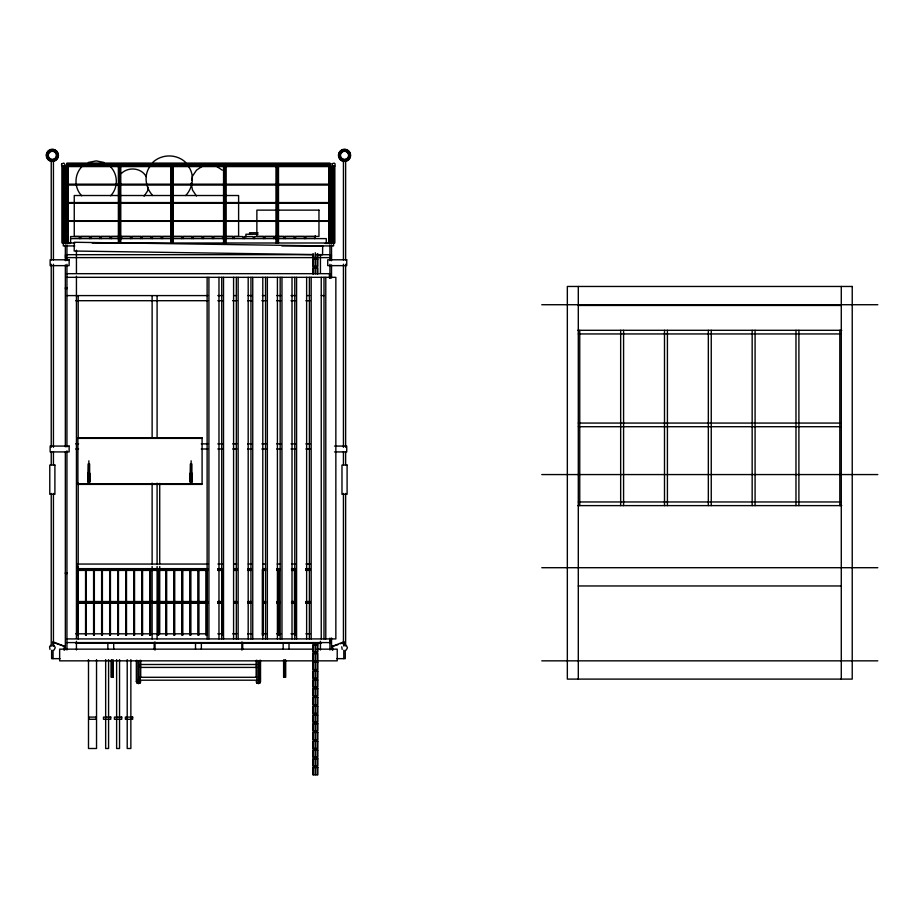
<?xml version="1.0" encoding="UTF-8"?>
<svg xmlns="http://www.w3.org/2000/svg" width="924" height="924" viewBox="0 0 924 924"><rect width="100%" height="100%" fill="white"/><g stroke="black" fill="none" stroke-linecap="round" stroke-linejoin="round"><path stroke-width="1.39" d="M341.753 646.788L342.169 649.41M148.267 187.306L147.54 191.002L144.052 196.211M191.684 180.296L192.515 176.103L196.477 170.178L202.402 166.228M89.951 473.261L89.951 481.866L88.866 482.848L87.768 481.866L88.092 463.952M192.227 473.261L192.227 481.866L191.129 482.848L190.032 481.866L190.356 463.952M140.09 680.318L140.725 681.658L140.09 682.998L138.531 683.552L136.983 682.998L136.348 681.658L136.983 680.318M256.144 681.658L256.791 682.998L258.339 683.552L259.887 682.998L260.533 681.658L260.533 660.36M81.705 166.874C74.093 174.798 74.093 187.884 81.705 195.807M110.626 195.807C118.237 187.884 118.237 174.798 110.626 166.874M150.52 165.731C143.428 174.382 145.322 187.618 152.691 195.53M185.747 195.53C193.116 187.618 194.999 174.382 187.918 165.731M50.624 645.333L49.561 646.788L49.977 649.41M54.054 650.057L55.255 647.689L54.054 645.333M346.257 650.057L347.459 647.689L346.257 645.333M121.333 173.481C128.274 166.539 141.464 167.718 146.142 176.611M152.691 162.474C161.746 153.777 176.692 153.777 185.747 162.474M332.675 650.369L332.675 646.234L343.809 641.845L343.809 646.049M337.838 644.767L332.675 646.234M340.309 643.797L344.017 642.33M88.092 481.173L89.951 481.866M190.356 481.173L192.227 481.866M88.334 162.451L96.165 160.892L103.996 162.451M66.944 163.756L329.926 163.756M66.944 164.83L329.926 164.83M66.944 165.904L329.926 165.904M66.944 166.574L329.926 166.574M68.388 184.303L329.926 184.303M66.944 184.557L329.926 184.557M68.388 184.812L329.926 184.812M170.848 195.518L74.255 195.518L74.255 236.417L170.848 236.417M173.735 195.518L238.611 195.518L238.611 236.417L173.735 236.417M68.388 202.564L329.926 202.564M66.944 202.818L329.926 202.818M68.388 203.072L329.926 203.072M68.388 220.824L329.926 220.824M66.944 221.079L329.926 221.079M68.388 221.333L329.926 221.333M258.039 232.767L249.572 232.767L249.572 234.234M258.039 234.234L245.923 234.234L245.923 237.052M119.023 236.567L111.504 236.567L111.504 238.611M171.402 236.567L162.647 236.567L162.647 238.611M172.869 236.567L181.635 236.567L181.635 238.611M225.26 236.567L232.767 236.567L232.767 238.611M70.594 238.611L326.276 238.611L326.276 243M74.913 243L62.127 243L62.127 166.297L64.461 166.297L64.461 243M92.146 243L334.742 243L334.742 166.297L332.409 166.297L332.409 243M67.383 243.439L70.236 243.439M325.225 243.439L329.487 243.439M74.798 245.923L63.294 245.923L63.294 166.297M281.82 245.923L333.576 245.923L333.576 166.297M312.705 254.689L65.489 254.689L65.489 257.611L331.381 257.611L331.381 254.689L317.013 254.689M66.944 273.677L330.434 273.677L330.434 278.008M66.944 277.327L335.851 277.327L335.851 638.923L66.944 638.923M65.338 287.849L66.944 287.849M65.338 288.727L66.944 288.727M66.944 295.588L207.773 295.588M217.81 295.588L222.153 295.588M233.599 295.588L236.521 295.588M247.955 295.588L252.321 295.588M262.312 295.588L265.257 295.588M276.669 295.588L281.069 295.588M291.014 295.588L295.437 295.588M306.803 295.588L309.806 295.588M321.298 295.588L324.174 295.588M75.71 300.704L207.761 300.704M217.81 300.704L222.672 300.704M232.652 300.704L236.925 300.704M247.597 300.704L252.264 300.704M261.804 300.704L266.077 300.704M276.669 300.704L280.965 300.704M291.014 300.704L295.322 300.704M305.879 300.704L310.141 300.704M541.776 304.724L877.8 304.724M578.297 305.451L841.279 305.451M577.812 330.295L841.764 330.295M578.297 333.945L841.279 333.945M578.297 423.065L841.279 423.065M578.297 426.715L841.279 426.715M77.905 438.369L202.09 438.369M75.71 443.878L78.586 443.878M201.282 443.878L207.761 443.878M217.81 443.878L222.672 443.878M232.652 443.878L236.925 443.878M247.597 443.878L252.264 443.878M261.804 443.878L266.077 443.878M276.669 443.878L280.965 443.878M291.014 443.878L295.322 443.878M305.879 443.878L310.141 443.878M334.523 446.073L346.731 446.073L346.731 451.917L334.523 451.917M75.71 448.995L78.586 448.995M201.282 448.995L207.761 448.995M217.81 448.995L222.672 448.995M232.652 448.995L236.925 448.995M247.597 448.995L252.264 448.995M261.804 448.995L266.077 448.995M276.669 448.995L280.965 448.995M291.014 448.995L295.322 448.995M305.879 448.995L310.141 448.995M541.776 474.566L877.8 474.566M77.905 483.737L202.09 483.737M578.297 501.963L841.279 501.963M577.812 505.613L841.764 505.613M207.819 564.056L77.905 564.056L77.905 567.706M217.925 564.056L222.257 564.056M233.807 564.056L236.694 564.056M248.233 564.056L251.12 564.056M262.67 564.056L265.558 564.056M277.108 564.056L279.995 564.056M291.545 564.056L295.876 564.056M305.971 564.056L310.302 564.056M541.776 567.706L877.8 567.706M207.819 568.653L77.905 568.653L77.905 635.273M217.925 568.653L222.257 568.653M233.807 568.653L236.694 568.653M248.233 568.653L251.12 568.653M262.67 568.653L265.558 568.653M277.108 568.653L279.995 568.653M291.545 568.653L295.876 568.653M305.971 568.653L310.302 568.653M77.905 568.907L207.819 568.907M217.925 568.907L222.257 568.907M233.807 568.907L236.694 568.907M248.233 568.907L251.12 568.907M262.67 568.907L265.558 568.907M277.108 568.907L279.995 568.907M291.545 568.907L295.876 568.907M305.971 568.907L310.302 568.907M207.819 569.531L77.524 569.531L77.524 635.273L78.286 635.273L78.286 569.531M217.925 569.531L222.257 569.531L222.164 635.273M233.807 569.531L236.694 569.531M248.233 569.531L251.12 569.531M265.558 569.531L262.335 569.531L262.335 635.273L263.097 635.273L263.097 569.531M277.108 569.531L279.995 569.531M291.545 569.531L295.876 569.531M305.971 569.531L310.302 569.531M77.905 570.154L207.819 570.154M217.925 570.154L222.257 570.154M233.807 570.154L236.694 570.154M248.233 570.154L251.12 570.154M262.67 570.154L265.558 570.154M277.108 570.154L279.995 570.154M291.545 570.154L295.876 570.154M305.971 570.154L310.302 570.154M77.905 570.408L207.819 570.408M217.925 570.408L222.257 570.408M233.807 570.408L236.694 570.408M248.233 570.408L251.12 570.408M262.67 570.408L265.558 570.408M277.108 570.408L279.995 570.408M291.545 570.408L295.876 570.408M305.971 570.408L310.302 570.408M65.338 572.741L66.944 572.741M65.338 573.619L66.944 573.619M578.297 585.966L841.279 585.966M77.905 601.524L207.819 601.524M217.925 601.524L222.257 601.524M233.807 601.524L236.694 601.524M248.233 601.524L251.12 601.524M262.67 601.524L265.558 601.524M277.108 601.524L279.995 601.524M291.545 601.524L295.876 601.524M305.971 601.524L310.302 601.524M77.905 601.778L207.819 601.778M217.925 601.778L222.257 601.778M233.807 601.778L236.694 601.778M248.233 601.778L251.12 601.778M262.67 601.778L265.558 601.778M277.108 601.778L279.995 601.778M291.545 601.778L295.876 601.778M305.971 601.778L310.302 601.778M77.905 602.402L207.819 602.402M217.925 602.402L222.257 602.402M233.807 602.402L236.694 602.402M248.233 602.402L251.12 602.402M262.67 602.402L265.558 602.402M277.108 602.402L279.995 602.402M291.545 602.402L295.876 602.402M305.971 602.402L310.302 602.402M77.905 603.026L207.819 603.026M217.925 603.026L222.257 603.026M233.807 603.026L236.694 603.026M248.233 603.026L251.12 603.026M262.67 603.026L265.558 603.026M277.108 603.026L279.995 603.026M291.545 603.026L295.876 603.026M305.971 603.026L310.302 603.026M77.905 603.28L207.819 603.28M217.925 603.28L222.257 603.28M233.807 603.28L236.694 603.28M248.233 603.28L251.12 603.28M262.67 603.28L265.558 603.28M277.108 603.28L279.995 603.28M291.545 603.28L295.876 603.28M305.971 603.28L310.302 603.28M75.71 633.818L206.988 633.818M217.81 633.818L222.672 633.818M232.652 633.818L236.925 633.818M247.597 633.818L252.264 633.818M262.312 633.818L266.077 633.818M276.669 633.818L280.965 633.818M291.014 633.818L295.322 633.818M305.879 633.818L310.141 633.818M295.241 635.273L294.479 635.273L294.479 569.531M66.944 642.584L329.926 642.584M75.745 643.312L154.389 643.312M154.828 643.312L242.042 643.312M242.481 643.312L321.125 643.312M64.195 650.369L64.195 646.234L52.853 642.33M312.786 649.156L59.644 649.156L59.644 660.845L337.225 660.845L337.225 649.156L316.99 649.156M60.014 658.65L51.617 658.65L51.617 650.253M336.856 658.65L345.264 658.65L345.264 650.253M541.776 660.845L877.8 660.845M256.872 664.495L139.998 664.495L139.998 667.417L256.872 667.417M256.872 677.28L139.998 677.28L139.998 680.203L256.872 680.203M312.508 254.539L74.186 251.028L74.313 242.261L322.684 245.923L322.557 254.689L316.817 254.597M64.195 646.234L53.061 641.845L53.061 646.049M216.378 166.228L222.303 170.178M196.477 196.004L192.515 190.09L191.129 183.091M841.279 286.463L841.279 679.105M839.812 330.295L839.812 505.613M798.902 330.295L798.902 505.613M795.98 330.295L795.98 505.613M755.081 330.295L755.081 505.613M752.159 330.295L752.159 505.613M711.249 330.295L711.249 505.613M708.327 330.295L708.327 505.613M667.417 330.295L667.417 505.613M664.495 330.295L664.495 505.613M623.584 330.295L623.584 505.613M620.662 330.295L620.662 505.613M579.752 330.295L579.752 505.613M578.297 286.463L578.297 679.105M345.634 259.921L345.634 160.453L343.439 160.453L343.439 259.921M345.634 264.241L345.634 447.32M345.634 451.64L345.634 464.622M345.634 493.451L345.634 644.813M345.264 641.845L345.264 646.049M343.809 650.253L343.809 658.65M343.439 264.241L343.439 447.32M343.439 451.64L343.439 464.622M343.439 493.451L343.439 644.813M334.407 166.297L334.407 243M332.756 166.297L332.756 243M331.531 244.872L331.531 260.741M331.531 264.922L331.531 278.043M331.531 637.999L331.531 649.584M331.092 243L331.092 166.297L328.759 166.297L328.759 243M330.757 166.297L330.757 243M329.926 243L329.926 163.098L66.944 163.098L66.944 243M329.926 244.872L329.926 260.626M329.926 264.322L329.926 278.008M329.926 638.114L329.926 649.976M329.706 638.923L329.706 643.312M329.418 273.677L329.418 278.008M329.094 166.297L329.094 243M325.791 277.327L325.791 638.923M324.001 277.327L324.001 638.923M321.24 277.327L321.24 638.923M320.432 254.539L320.432 273.308M320.432 641.314L320.432 649.976M317.868 253.95L317.868 257.611M317.868 273.92L317.868 267.833L312.762 267.833L312.762 273.92M317.868 660.845L317.868 653.534L312.762 653.534L312.762 660.845M317.128 253.95L317.128 257.611M317.128 259.067L317.128 266.378M317.128 267.833L317.128 273.92M317.128 644.767L317.128 652.078M317.128 653.534L317.128 660.845M317.128 662.3L317.128 669.611M317.128 671.067L317.128 678.378M317.128 679.833L317.128 687.144M317.128 688.599L317.128 695.911M317.128 697.366L317.128 704.677M317.128 706.132L317.128 713.444M317.128 714.899L317.128 722.198M317.128 723.665L317.128 730.965M317.128 732.432L317.128 739.731M317.128 741.198L317.128 748.498M317.128 749.965L317.128 757.264M317.128 758.731L317.128 766.031M317.128 767.498L317.128 774.797M315.315 235.643L315.315 238.461M315.315 252.737L315.315 257.611M315.315 259.067L315.315 266.378M315.315 267.833L315.315 273.92M315.315 644.767L315.315 652.078M315.315 653.534L315.315 660.845M315.315 662.3L315.315 669.611M315.315 671.067L315.315 678.378M315.315 679.833L315.315 687.144M315.315 688.599L315.315 695.911M315.315 697.366L315.315 704.677M315.315 706.132L315.315 713.444M315.315 714.899L315.315 722.198M315.315 723.665L315.315 730.965M315.315 732.432L315.315 739.731M315.315 741.198L315.315 748.498M315.315 749.965L315.315 757.264M315.315 758.731L315.315 766.031M315.315 767.498L315.315 774.797M314.587 238.611L314.587 236.567L305.821 236.567L305.821 238.611M313.513 253.95L313.513 257.611M313.513 259.067L313.513 266.378M313.513 267.833L313.513 273.92M313.513 644.767L313.513 652.078M313.513 653.534L313.513 660.845M313.513 662.3L313.513 669.611M313.513 671.067L313.513 678.378M313.513 679.833L313.513 687.144M313.513 688.599L313.513 695.911M313.513 697.366L313.513 704.677M313.513 706.132L313.513 713.444M313.513 714.899L313.513 722.198M313.513 723.665L313.513 730.965M313.513 732.432L313.513 739.731M313.513 741.198L313.513 748.498M313.513 749.965L313.513 757.264M313.513 758.731L313.513 766.031M313.513 767.498L313.513 774.797M312.762 253.95L312.762 257.611M311.18 277.327L311.18 638.923M309.39 277.327L309.39 638.923M306.629 277.327L306.629 638.923M304.354 238.611L304.354 236.567L295.588 236.567L295.588 238.611M296.581 277.327L296.581 638.923M294.86 569.531L294.86 635.273M294.779 277.327L294.779 638.923M294.132 238.611L294.132 236.567L285.366 236.567L285.366 238.611M292.019 277.327L292.019 638.923M289.016 643.312L289.016 649.156M285.655 660.094L285.655 677.28L283.61 677.28L283.61 660.094M285.354 660.094L285.354 677.28M284.638 660.094L284.638 677.28M283.899 238.611L283.899 236.567L275.144 236.567L275.144 238.611M283.911 660.094L283.911 677.28M283.171 643.312L283.171 649.156M281.97 277.327L281.97 638.923M280.168 277.327L280.168 638.923M279.175 569.531L279.175 635.273L278.413 635.273L278.413 569.531M278.794 569.531L278.794 635.273M278.494 243L278.494 166.297L276.161 166.297L276.161 243M278.159 166.297L278.159 243M277.327 166.297L277.327 243M277.408 277.327L277.408 638.923M276.507 166.297L276.507 243M273.677 238.611L273.677 236.567L264.911 236.567L264.911 238.611M267.359 277.327L267.359 638.923M265.558 277.327L265.558 638.923M263.455 238.611L263.455 236.567L254.689 236.567L254.689 238.611M262.797 277.327L262.797 638.923M259.887 660.267L259.887 682.998M258.339 660.822L258.339 683.552M256.791 660.267L256.791 682.998M256.144 660.36L256.144 677.396M253.222 238.611L253.222 236.567L244.456 236.567L244.456 238.611M252.749 277.327L252.749 638.923M250.947 277.327L250.947 638.923M248.186 277.327L248.186 638.923M243 238.611L243 236.567L234.234 236.567L234.234 238.611M242.7 642.33L242.7 649.537M241.822 642.041L241.822 650.069M238.138 277.327L238.138 638.923M236.336 277.327L236.336 638.923M233.587 277.327L233.587 638.923M225.906 243L225.906 166.297L223.562 166.297L223.562 243M225.56 166.297L225.56 243M224.728 166.297L224.728 243M224.001 236.567L224.001 238.611M223.908 166.297L223.908 243M223.527 277.327L223.527 638.923M222.545 238.611L222.545 236.567L213.779 236.567L213.779 238.611M221.725 277.327L221.725 638.923M218.976 277.327L218.976 638.923M212.312 238.611L212.312 236.567L203.546 236.567L203.546 238.611M208.916 277.327L208.916 638.923M207.126 277.327L207.126 638.923M206.849 569.531L206.849 635.273L206.087 635.273L206.087 569.531M206.468 569.531L206.468 635.273M202.09 238.611L202.09 236.567L193.324 236.567L193.324 238.611M201.363 643.312L201.363 649.156M198.81 569.531L198.81 635.273L198.059 635.273L198.059 569.531M198.441 569.531L198.441 635.273M195.518 643.312L195.518 649.156M191.857 238.611L191.857 236.567L183.091 236.567L183.091 238.611M191.903 463.952L191.903 481.173M191.129 460.799L191.129 480.884M190.783 569.531L190.783 635.273L190.021 635.273L190.021 569.531M190.402 569.531L190.402 635.273M190.032 473.261L190.032 481.866M182.744 569.531L182.744 635.273L181.982 635.273L181.982 569.531M182.363 569.531L182.363 635.273M174.705 569.531L174.705 635.273L173.955 635.273L173.955 569.531M174.324 569.531L174.324 635.273M173.308 243L173.308 166.297L170.975 166.297L170.975 243M172.961 166.297L172.961 243M172.141 166.297L172.141 243M171.31 166.297L171.31 243M166.678 569.531L166.678 635.273L165.916 635.273L165.916 569.531M166.297 569.531L166.297 635.273M161.18 238.611L161.18 236.567L152.414 236.567L152.414 238.611M159.725 483.379L159.725 563.617M159.725 566.481L159.725 633.818M158.639 569.531L158.639 635.273L157.877 635.273L157.877 569.531M158.258 569.531L158.258 635.273M157.092 295.588L157.092 438.403M157.092 483.125L157.092 563.917M157.092 566.481L157.092 638.923M155.047 642.041L155.047 650.069M154.169 642.33L154.169 649.537M152.125 295.588L152.125 438.403M152.125 483.125L152.125 563.917M152.125 566.481L152.125 638.923M150.958 238.611L150.958 236.567L142.192 236.567L142.192 238.611M150.6 569.531L150.6 635.273L149.838 635.273L149.838 569.531M150.219 569.531L150.219 635.273M142.562 569.531L142.562 635.273L141.811 635.273L141.811 569.531M142.192 569.531L142.192 635.273M140.725 238.611L140.725 236.567L131.959 236.567L131.959 238.611M140.725 660.36L140.725 677.396M140.09 660.267L140.09 682.998M138.531 660.822L138.531 683.552M136.983 660.267L136.983 682.998M136.348 660.36L136.348 681.658M134.534 569.531L134.534 635.273L133.772 635.273L133.772 569.531M134.153 569.531L134.153 635.273M130.862 659.609L130.862 748.498L127.212 748.498L127.212 659.609M130.503 238.611L130.503 236.567L121.737 236.567L121.737 238.611M126.496 569.531L126.496 635.273L125.733 635.273L125.733 569.531M126.114 569.531L126.114 635.273M120.709 243L120.709 166.297L118.376 166.297L118.376 243M120.374 166.297L120.374 243M119.543 166.297L119.543 243M119.543 659.609L119.543 748.498L116.62 748.498L116.62 659.609M118.711 166.297L118.711 243M118.457 569.531L118.457 635.273L117.706 635.273L117.706 569.531M118.076 569.531L118.076 635.273M113.698 643.312L113.698 649.156M113.259 660.094L113.259 677.28L111.215 677.28L111.215 660.094M112.959 660.094L112.959 677.28M112.231 660.094L112.231 677.28M111.515 660.094L111.515 677.28M110.43 569.531L110.43 635.273L109.667 635.273L109.667 569.531M110.048 238.611L110.048 236.567L101.282 236.567L101.282 238.611M110.048 569.531L110.048 635.273M108.582 659.609L108.582 748.498L105.659 748.498L105.659 659.609M107.854 643.312L107.854 649.156M102.391 569.531L102.391 635.273L101.628 635.273L101.628 569.531M102.01 569.531L102.01 635.273M99.815 238.611L99.815 236.567L91.049 236.567L91.049 238.611M96.535 659.609L96.535 748.498L88.496 748.498L88.496 659.609M94.352 569.531L94.352 635.273L93.59 635.273L93.59 569.531M93.971 569.531L93.971 635.273M89.64 463.952L89.64 481.173M89.593 238.611L89.593 236.567L80.827 236.567L80.827 238.611M88.866 460.799L88.866 480.884M87.768 473.261L87.768 481.866M86.313 569.531L86.313 635.273L85.562 635.273L85.562 569.531M85.944 569.531L85.944 635.273M79.36 238.611L79.36 236.567L70.594 236.567L70.594 243M78.194 295.588L78.194 438.403M78.194 483.125L78.194 563.917M78.194 566.481L78.194 638.923M76.438 250.208L76.438 273.308M76.438 276.195L76.438 638.426M76.438 641.314L76.438 649.976M68.11 243L68.11 166.297L65.777 166.297L65.777 243M67.775 166.297L67.775 243M66.944 244.872L66.944 260.626M66.944 264.322L66.944 446.916M66.944 450.82L66.944 649.976M66.124 166.297L66.124 243M65.338 244.872L65.338 260.683M65.338 264.922L65.338 446.823M65.338 451.975L65.338 649.584M64.126 166.297L64.126 243M62.462 166.297L62.462 243M53.43 259.921L53.43 160.453L51.236 160.453L51.236 259.921M53.43 264.241L53.43 447.32M53.43 451.64L53.43 464.622M53.43 493.451L53.43 646.246M53.061 650.253L53.061 658.65M51.236 264.241L51.236 447.32M51.236 451.64L51.236 464.622M51.236 493.451L51.236 646.246M52.333 161.469A6.133 6.133 0 0 1 46.731 152.841A6.133 6.133 0 0 1 56.895 151.236A6.133 6.133 0 0 1 54.227 161.169M344.537 161.469A6.133 6.133 0 0 1 338.935 152.841A6.133 6.133 0 0 1 349.099 151.236A6.133 6.133 0 0 1 346.431 161.169M61.816 163.756L61.469 164.83L62.728 166.574L64.772 165.904L65.119 164.83L63.86 163.098L61.816 163.756M332.097 163.756L332.097 165.904L333.01 166.574L335.054 165.904L335.054 163.756L334.142 163.098L332.097 163.756M318.965 210.129L256.872 210.129L256.872 236.417L318.965 236.417L318.965 210.129M317.868 259.067L312.762 259.067L312.762 266.378L317.868 266.378L317.868 259.067M69.138 259.794L50.15 259.794L50.15 265.638L69.138 265.638L69.138 259.794M346.731 259.794L327.731 259.794L327.731 265.638L346.731 265.638L346.731 259.794M852.228 286.463L567.336 286.463L567.336 679.105L852.228 679.105L852.228 286.463M202.09 437.71L77.905 437.71L77.905 484.384L202.09 484.384L202.09 437.71M69.138 446.073L50.15 446.073L50.15 451.917L69.138 451.917L69.138 446.073M54.897 465.072L49.781 465.072L49.781 494.294L54.897 494.294L54.897 465.072M347.089 465.072L341.984 465.072L341.984 494.294L347.089 494.294L347.089 465.072M317.868 644.767L312.762 644.767L312.762 652.078L317.868 652.078L317.868 644.767M317.868 662.3L312.762 662.3L312.762 669.611L317.868 669.611L317.868 662.3M317.868 671.067L312.762 671.067L312.762 678.378L317.868 678.378L317.868 671.067M317.868 679.833L312.762 679.833L312.762 687.144L317.868 687.144L317.868 679.833M317.868 688.599L312.762 688.599L312.762 695.911L317.868 695.911L317.868 688.599M317.868 697.366L312.762 697.366L312.762 704.677L317.868 704.677L317.868 697.366M317.868 706.132L312.762 706.132L312.762 713.444L317.868 713.444L317.868 706.132M317.868 714.899L312.762 714.899L312.762 722.198L317.868 722.198L317.868 714.899M96.165 717.093L88.866 717.093L88.866 719.276L96.165 719.276L96.165 717.093M110.776 717.093L103.476 717.093L103.476 719.276L110.776 719.276L110.776 717.093M121.737 717.093L114.426 717.093L114.426 719.276L121.737 719.276L121.737 717.093M132.686 717.093L125.387 717.093L125.387 719.276L132.686 719.276L132.686 717.093M317.868 723.665L312.762 723.665L312.762 730.965L317.868 730.965L317.868 723.665M317.868 732.432L312.762 732.432L312.762 739.731L317.868 739.731L317.868 732.432M317.868 741.198L312.762 741.198L312.762 748.498L317.868 748.498L317.868 741.198M317.868 749.965L312.762 749.965L312.762 757.264L317.868 757.264L317.868 749.965M317.868 758.731L312.762 758.731L312.762 766.031L317.868 766.031L317.868 758.731M317.868 767.498L312.762 767.498L312.762 774.797L317.868 774.797L317.868 767.498M49.076 158.27A4.389 4.389 0 0 0 56.514 156.699A4.389 4.389 0 0 0 51.421 151.039A4.389 4.389 0 0 0 49.076 158.27M49.295 158.073A4.089 4.089 0 0 0 56.225 156.595A4.089 4.089 0 0 0 51.49 151.34A4.089 4.089 0 0 0 49.295 158.073M48.002 159.24A5.833 5.833 0 0 0 57.889 157.138A5.833 5.833 0 0 0 51.12 149.63A5.833 5.833 0 0 0 48.002 159.24M341.499 158.073A4.089 4.089 0 0 0 348.429 156.595A4.089 4.089 0 0 0 343.682 151.34A4.089 4.089 0 0 0 341.499 158.073M340.194 159.24A5.833 5.833 0 0 0 350.092 157.138A5.833 5.833 0 0 0 343.324 149.63A5.833 5.833 0 0 0 340.194 159.24M341.268 158.27A4.389 4.389 0 0 0 348.706 156.699A4.389 4.389 0 0 0 343.624 151.039A4.389 4.389 0 0 0 341.268 158.27M340.737 158.755A5.117 5.117 0 0 0 349.399 156.918A5.117 5.117 0 0 0 343.474 150.335A5.117 5.117 0 0 0 340.737 158.755M48.533 158.755A5.117 5.117 0 0 0 57.196 156.918A5.117 5.117 0 0 0 51.27 150.335A5.117 5.117 0 0 0 48.533 158.755"/></g></svg>
